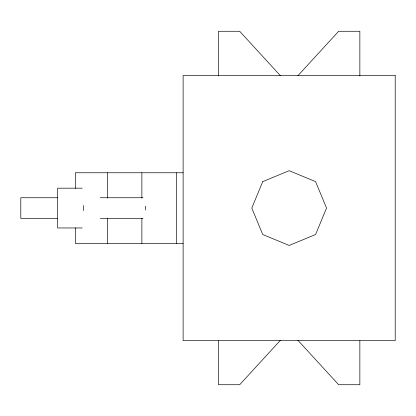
<?xml version="1.0" encoding="UTF-8"?>
<svg xmlns="http://www.w3.org/2000/svg" width="416" height="416" viewBox="0 0 416 416"><rect width="100%" height="100%" fill="white"/><g stroke="black" fill="none" stroke-linecap="round" stroke-linejoin="round"><path stroke-width="0.62" d="M297.918 75.702L338.645 31.273L359.856 31.273L359.856 75.915M280.405 340.298L239.678 384.727L218.473 384.727L218.473 340.73M183.16 172.76L75.332 172.76L75.332 188.323M82.264 188.183L57.652 188.183L57.652 227.968L82.264 227.968M57.652 197.74L20.8 197.74L20.8 218.405L57.652 218.405M100.329 197.74L143.01 197.74M100.329 218.405L143.01 218.405M183.16 243.448L75.332 243.448L75.332 227.885M280.405 75.702L239.678 31.273L218.473 31.273L218.473 75.915M297.918 340.298L338.645 384.727L359.856 384.727L359.856 340.73M176.311 172.76L176.311 243.448M145.595 206.138L145.595 210.012M141.882 172.76L141.882 198.052M141.882 218.156L141.882 243.448M107.333 172.76L107.333 198.052M107.333 218.156L107.333 243.448M83.564 205.504L83.564 210.642M262.73 181.641L251.784 208.073L262.73 234.504L289.162 245.45L315.593 234.504L326.539 208.073L315.593 181.641L289.162 170.695L262.73 181.641M395.2 75.525L183.123 75.525L183.123 340.621L395.2 340.621L395.2 75.525"/></g></svg>
